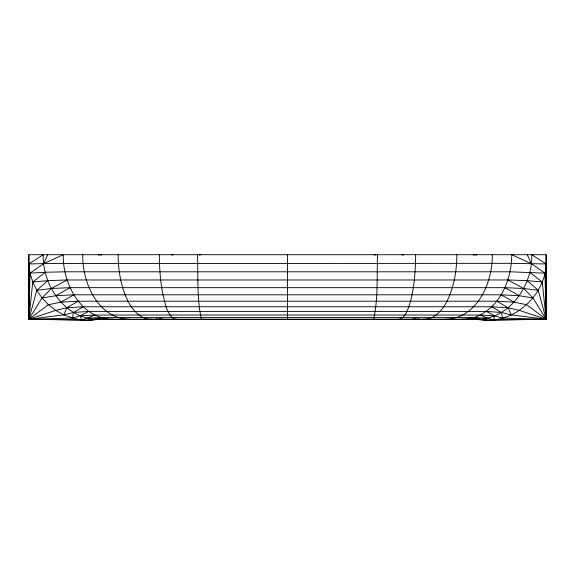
<?xml version="1.0" encoding="UTF-8"?>
<svg xmlns="http://www.w3.org/2000/svg" width="575" height="575" viewBox="0 0 575 575"><rect width="100%" height="100%" fill="white"/><g stroke="black" fill="none" stroke-linecap="round" stroke-linejoin="round"><path stroke-width="0.86" d="M461.071 319.269L467.612 319.003L474.066 317.58C507.89 329.18 544.942 298.317 546.25 263.975L531.774 254.711C532.738 286.098 508.659 320.699 474.943 319.269L484.15 320.289L546.135 319.269L546.135 254.711L28.865 254.711L28.865 319.269L90.85 320.289L100.057 319.269C66.341 320.699 42.262 286.098 43.226 254.711L28.75 263.975L30.058 273.147L32.753 282.002L36.778 290.346L42.032 297.972L48.401 304.707L55.717 310.385L63.818 314.87L72.515 318.061L81.6 319.88L90.85 320.289L100.934 317.58L474.066 317.58L487.478 318.176L493.4 319.88L546.135 319.269L546.135 254.711M377.495 254.711C376.769 276.086 378.278 298.03 373.685 319.003L373.118 319.269M415.653 254.711C415.538 270.372 414.402 286.149 410.5 301.365C408.379 307.675 406.741 315.546 400.466 319.06L398.216 319.269M474.066 317.58C499.596 308.825 511.786 280.054 511.721 254.711L531.257 263.566L544.942 273.147L546.135 319.269L502.485 318.061L494.78 315.833L480.319 315.035L287.5 315.021L94.681 315.035L87.522 318.176L81.6 319.88L28.865 319.269L30.058 273.147L43.743 263.566L63.279 254.711C62.51 283.784 81.226 319.729 113.929 319.269M456.866 254.711C456.715 270.696 454.135 286.968 446.912 301.365C442.24 310.27 434.233 319.865 423.186 319.269M492.257 254.711C492.84 282.62 476.833 319.42 444.626 319.269M37.763 319.269L28.865 319.269L32.753 282.002L45.296 272.255L65.018 271.803L509.982 271.803L544.942 273.147M28.865 254.711L28.865 319.269L72.515 318.061L73.542 312.462L83.224 306.77L287.5 306.755L491.776 306.77L508.214 307.762L519.283 310.385L546.135 319.269L542.247 282.002L529.704 272.255M527.16 280.614L538.222 290.346L546.135 319.269L511.182 314.87L501.457 312.462L486.256 311.413L287.5 311.398L88.744 311.413L73.542 312.462L63.818 314.87L28.865 319.269L36.778 290.346L47.84 280.614L67.167 279.967L507.833 279.967L527.16 280.614L542.247 282.002M493.4 319.88L494.78 315.833L486.256 311.413M63.818 314.87L66.786 307.762L78.222 301.199L496.778 301.199L514.107 302.184L526.599 304.707L546.135 319.269L537.237 319.269M28.75 263.975L43.743 263.566L47.739 254.711M83.224 306.77L66.786 307.762L55.717 310.385L28.865 319.269L42.032 297.972L51.333 288.485L67.167 279.967M28.865 319.269L48.401 304.707L60.892 302.184L78.222 301.199M484.15 320.289L487.478 318.176L480.319 315.035M60.892 302.184L73.83 294.795L501.17 294.795L519.29 295.723L532.967 297.972L546.135 319.269M42.032 297.972L55.71 295.723L70.121 287.673L504.879 287.673L523.667 288.485L538.222 290.346M88.744 311.413L80.22 315.833L72.515 318.061M156.12 318.802L158.743 319.269L160.439 318.751M98.318 255.099L100.057 254.711L101.811 255.099M473.189 255.099L474.943 254.711L476.682 255.099M171.666 255.092L173.413 254.711M199.309 255.063L201.034 254.711M412.692 318.873L416.257 319.269L418.88 318.802M36.778 290.346L51.333 288.485L70.121 287.673M158.743 319.269L162.308 318.873M32.753 282.002L47.84 280.614M107.388 319.003L95.026 319.333L479.974 319.333L467.612 319.003M30.058 273.147L45.296 272.255M94.681 315.035L80.22 315.833L81.6 319.88M55.71 295.723L73.83 294.795M100.934 317.58L87.522 318.176L90.85 320.289M43.743 263.566L511.283 263.336L546.25 263.975M95.026 319.333L102.587 319.269M98.282 319.269L476.718 319.269M472.413 319.269L479.974 319.333M130.374 319.269C98.167 319.42 82.16 282.62 82.743 254.711M151.814 319.269C140.767 319.865 132.76 310.27 128.088 301.365C120.865 286.968 118.285 270.696 118.134 254.711M176.784 319.269L174.534 319.06C166.542 314.036 165.334 303.32 162.984 294.953C160.36 281.714 159.412 268.194 159.347 254.711M373.966 254.711L375.691 255.063M401.587 254.711L403.334 255.092M414.561 318.751L416.257 319.269M201.882 319.269L201.315 319.003C196.722 298.03 198.231 276.086 197.505 254.711M507.833 279.967L523.667 288.485L532.967 297.972M504.879 287.673L519.29 295.723M501.17 294.795L514.107 302.184M496.778 301.199L508.214 307.762L511.182 314.87M491.776 306.77L501.457 312.462L502.485 318.061M527.261 254.711L531.257 263.566M287.5 254.711L287.5 319.269"/></g></svg>
